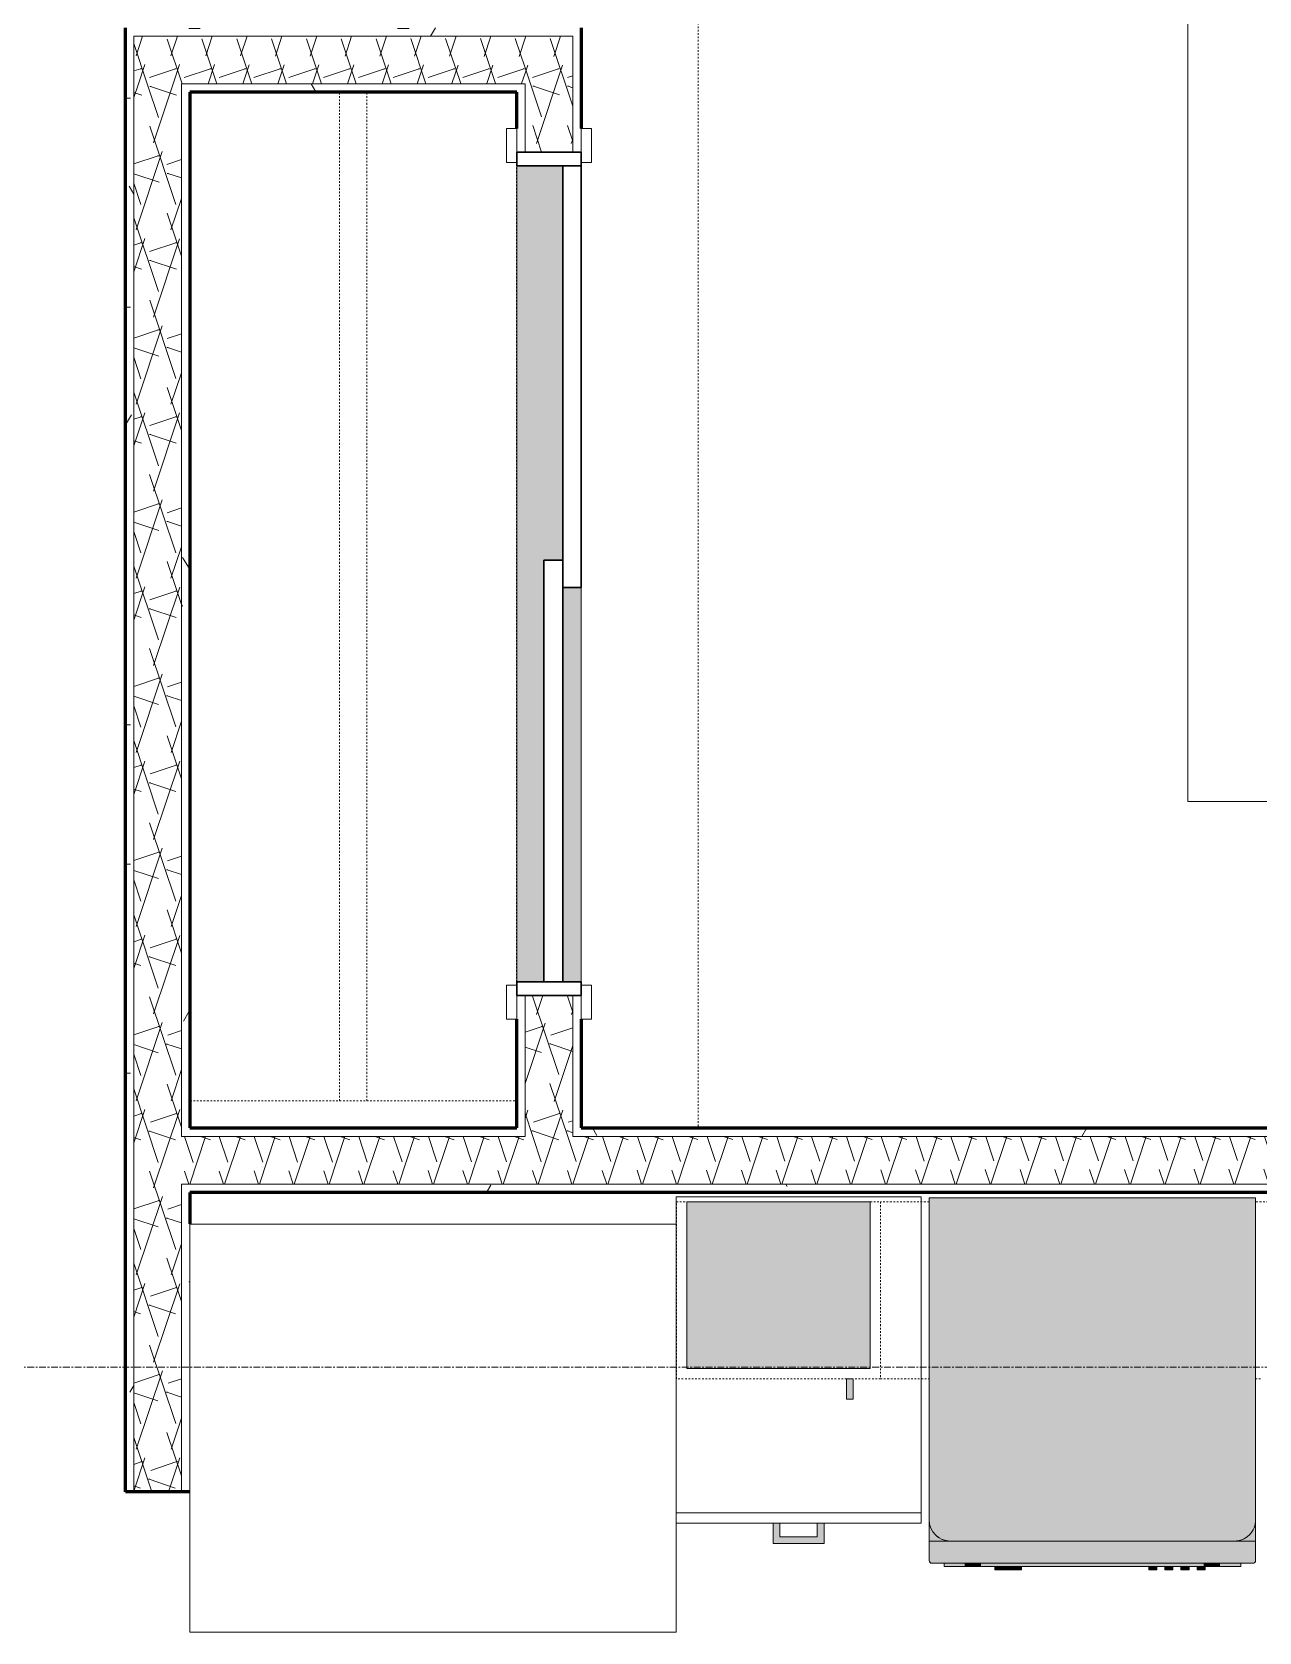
# Model space of a CAD drawing. Header units: inches. Extents: x -4169 to -1846, y 9706 to 12377.
# Drawn here: x -3104 to -3013.8, y 10147.7 to 10265.4 of the extents above; entities that cross this region are included whole.
import ezdxf

# ---------------------------------------------------------------- set-up
doc = ezdxf.new("R2010")
doc.units = ezdxf.units.IN
doc.header["$MEASUREMENT"] = 0
doc.linetypes.add('Dash', pattern=[0.25, 0.125, -0.125])
doc.linetypes.add('Grid Line 1_2_', pattern=[0.875, 0.5, -0.125, 0.125, -0.125])
for name, color, linetype, lineweight in [('0-1', 7, 'Continuous', 5), ('0-2', 50, 'Continuous', 18), ('A-DOOR-1', 250, 'Continuous', 9), ('A-DOOR-2', 90, 'Continuous', 30), ('A-DOOR-FRAM-1', 90, 'Continuous', 30), ('A-WALL-1', 8, 'Continuous', 5), ('A-WALL-4', 10, 'Continuous', 60), ('A-WALL-5', 50, 'Continuous', 18), ('A-WALL-PATT-1', 250, 'Continuous', 9), ('A-WALL-PATT-2', 253, 'Continuous', 9), ('I-FURN-1', 250, 'Continuous', 9), ('I-FURN-HDLN-1', 250, 'Dash', 9), ('Q-CASE-1', 9, 'Continuous', 9), ('Q-CASE-3', 250, 'Continuous', 9), ('Q-CASE-4', 250, 'Dash', 9), ('Q-CASE-5', 254, 'Continuous', 9), ('Q-CASE-HDLN-1', 250, 'Dash', 9), ('Q-SPCQ-1', 250, 'Continuous', 9), ('Q-SPCQ-2', 55, 'Continuous', 9), ('S-GRID-1', 1, 'Grid Line 1_2_', 9)]:
    doc.layers.add(name, color=color, linetype=linetype, lineweight=lineweight)
pattern_1 = [(161.57, (0.32, 0.32), (-2.560496185, -0.000537386), [0, -18.214, 2.022, 0]), (18.43, (-0.32, 0.32), (-2.560496185, 0.000537386), [0, -18.214, 2.022, 0]), (108.43, (0.32, 0.32), (1.27922091, -6.400876726), [6.07, -14.166]), (71.57, (-0.32, 0.32), (1.27922091, 6.400876726), [6.07, -14.166])]
pattern_2 = [(0, (0, 0), (20.48, 5.12), [0.845, -14.515, 0.845, -14.515, -81.92]), (0, (0, 0), (20.48, 5.12), [-30.72, 0.845, -29.875, 0.845, -14.515, -35.84]), (0, (0, 0), (20.48, 5.12), [-76.8, 0.845, -9.395, 0.845, -24.755]), (120, (7.68, 2.56), (-14.67405, 15.1762003), [0.845, -14.515, 0.845, -14.515, -81.92]), (120, (7.68, 2.56), (-14.67405, 15.1762003), [-30.72, 0.845, -29.875, 0.845, -14.515, -35.84]), (120, (7.68, 2.56), (-14.67405, 15.1762003), [-76.8, 0.845, -9.395, 0.845, -24.755]), (240, (10.24, 12.8), (-5.80595, -20.2962003), [0.845, -14.515, 0.845, -14.515, -81.92]), (240, (10.24, 12.8), (-5.80595, -20.2962003), [-30.72, 0.845, -29.875, 0.845, -14.515, -35.84]), (240, (10.24, 12.8), (-5.80595, -20.2962003), [-76.8, 0.845, -9.395, 0.845, -24.755])]

# ---------------------------------------------------------------- blocks, each defined once
blk = doc.blocks.new('SLIDING - FLUSH - 5-0 x 6-8-2636081-ENLARGED RCP - 2ND FLOOR PLAN')
at = {"layer": 'A-DOOR-1'}
for p, q in [((-30.25, 3), (-32.75, 3)), ((-32.75, 3), (-32.75, 2.25)), ((-30.25, 2.25), (-30.25, 3)), ((32.75, 3), (30.25, 3)), ((30.25, 3), (30.25, 2.25)), ((32.75, 2.25), (32.75, 3)), ((-32.75, 2.25), (-30.25, 2.25)), ((30.25, 2.25), (32.75, 2.25)), ((-30.25, -2.5), (-32.75, -2.5)), ((-32.75, -2.5), (-32.75, -3.25)), ((-32.75, -3.25), (-30.25, -3.25)), ((-30.25, -3.25), (-30.25, -2.5)), ((32.75, -2.5), (30.25, -2.5)), ((30.25, -2.5), (30.25, -3.25)), ((30.25, -3.25), (32.75, -3.25)), ((32.75, -3.25), (32.75, -2.5))]:
    blk.add_line(p, q, dxfattribs=at)
at = {"layer": 'A-DOOR-2'}
for p, q in [((1, 2.25), (-30, 2.25)), ((-30, 2.25), (-30, 0.88)), ((1, 0.88), (1, 2.25)), ((-30, 0.88), (1, 0.88)), ((30, 0.88), (-1, 0.88)), ((-1, 0.88), (-1, -0.5)), ((30, -0.5), (30, 0.88)), ((-1, -0.5), (30, -0.5))]:
    blk.add_line(p, q, dxfattribs=at)
at = {"layer": 'A-DOOR-FRAM-1'}
for p, q in [((-30, 2.25), (-31, 2.25)), ((-31, 2.25), (-31, -2.5)), ((-30, -2.5), (-30, 2.25)), ((30, 2.25), (30, -2.5)), ((31, 2.25), (30, 2.25)), ((31, -2.5), (31, 2.25)), ((-31, -2.5), (-30, -2.5)), ((30, -2.5), (31, -2.5))]:
    blk.add_line(p, q, dxfattribs=at)
blk = doc.blocks.new('Refrigerator_-_Side-by-Side_6047 - 36_ X 30_-1372843-ENLARGED RCP - 2ND FLOOR PLAN')
at = {"layer": 'Q-SPCQ-1'}
for p, q in [((-17.88, 15.58), (17.87, 15.58)), ((-17.88, -14.42), (-17.88, 15.58)), ((17.87, 15.58), (17.87, -14.42)), ((17.87, -14.42), (-17.88, -14.42))]:
    blk.add_line(p, q, dxfattribs=at)
blk = doc.blocks.new('Dishwasher_15404 - 34_ counter-547918-ENLARGED RCP - 2ND FLOOR PLAN')
at = {"layer": 'Q-SPCQ-2'}
for points in [[(0, 0), (23.68, 0), (24.08, 0.05), (24.46, 0.21), (24.83, 0.52), (25.04, 0.79), (25.2, 1.17), (25.25, 1.57), (25.25, 22.43), (25.17, 22.9), (24.98, 23.29), (24.74, 23.58), (24.46, 23.79), (24.08, 23.95), (23.68, 24), (0, 24), (0, 3.67)], [(25.25, 0), (26.73, 0.01), (26.82, 0.06), (26.87, 0.2), (26.85, 23.86), (26.82, 23.94), (26.68, 24), (25.25, 24), (25.25, 0.42)], [(27.12, 21.39), (27.12, 22.91), (26.87, 22.91), (26.87, 21.39)], [(26.87, 20.19), (27.12, 20.19), (27.12, 21.39), (26.87, 21.39), (26.87, 20.22)], [(27.12, 3.81), (27.12, 20.19), (26.87, 20.19), (26.87, 3.81)], [(27.12, 19.69), (27.37, 19.69), (27.37, 20.28), (27.12, 20.28), (27.12, 20.19)], [(27.37, 18.51), (27.37, 19.1), (27.12, 19.1), (27.12, 18.51)], [(27.37, 17.33), (27.37, 17.92), (27.12, 17.92), (27.12, 17.33)], [(27.37, 16.15), (27.37, 16.74), (27.12, 16.74), (27.12, 16.15)], [(27.37, 5.81), (27.37, 6.79), (27.12, 6.79), (27.12, 5.81)], [(27.12, 4.82), (27.37, 4.82), (27.37, 5.81), (27.12, 5.81), (27.12, 4.86)], [(26.87, 2.61), (27.12, 2.61), (27.12, 3.81), (26.87, 3.81), (26.87, 2.63)], [(27.12, 1.09), (27.12, 2.61), (26.87, 2.61), (26.87, 1.09)]]:
    blk.add_hatch(color=256, dxfattribs=at).paths.add_polyline_path(points, flags=0)
h = blk.add_hatch(color=256, dxfattribs=at)
h.paths.add_polyline_path([(24.74, 0), (25.25, 0), (25.25, 1.57), (25.2, 1.17), (24.96, 0.67), (24.74, 0.42), (24.46, 0.21), (24.08, 0.05), (23.68, 0), (24.57, 0)], flags=0)
h.paths.add_polyline_path([(25.25, 22.43), (25.25, 24), (23.68, 24), (24.08, 23.95), (24.48, 23.78), (24.83, 23.48), (25.04, 23.21), (25.22, 22.75)], flags=0)
h = blk.add_hatch(color=256, dxfattribs=at)
h.paths.add_polyline_path([(25.07, 0.85), (25.12, 0.95), (25.08, 0.9)], flags=0)
h.paths.add_polyline_path([(25.2, 1.2), (25.22, 1.25), (25.2, 1.23)], flags=0)
h.paths.add_polyline_path([(25, 23.26), (24.96, 23.33), (24.98, 23.29)], flags=0)
at = {"layer": 'Q-SPCQ-1'}
for p, q in [((0, 24), (23.68, 24)), ((0, 0), (0, 24)), ((23.68, 24), (25.25, 24)), ((25.25, 24), (26.68, 24)), ((25.25, 24), (25.25, 22.43)), ((26.87, 23.8), (26.87, 0.2)), ((25.25, 22.43), (25.25, 1.57)), ((26.87, 22.91), (27.12, 22.91)), ((27.12, 21.39), (27.12, 22.91)), ((27.12, 20.19), (27.12, 21.39)), ((27.12, 20.28), (27.37, 20.28)), ((27.12, 3.81), (27.12, 20.19)), ((27.37, 19.69), (27.37, 20.28)), ((27.12, 19.69), (27.37, 19.69)), ((27.12, 19.1), (27.37, 19.1)), ((27.37, 18.51), (27.37, 19.1)), ((27.12, 18.51), (27.37, 18.51)), ((27.12, 17.92), (27.37, 17.92)), ((27.37, 17.33), (27.37, 17.92)), ((27.12, 17.33), (27.37, 17.33)), ((27.12, 16.74), (27.37, 16.74)), ((27.37, 16.15), (27.37, 16.74)), ((27.12, 16.15), (27.37, 16.15)), ((27.12, 6.79), (27.37, 6.79)), ((27.37, 5.81), (27.37, 6.79)), ((27.37, 4.82), (27.12, 4.82)), ((27.37, 4.82), (27.37, 5.81)), ((27.12, 2.61), (27.12, 3.81)), ((27.12, 1.09), (27.12, 2.61)), ((25.25, 1.57), (25.25, 0)), ((23.68, 0), (0, 0)), ((26.87, 1.09), (27.12, 1.09)), ((25.25, 0), (23.68, 0)), ((26.68, 0), (25.25, 0))]:
    blk.add_line(p, q, dxfattribs=at)
for centre, radius, start, end in [((23.68, 22.43), 1.57, 360, 90), ((26.68, 23.8), 0.197, 360, 90), ((23.68, 22.43), 1.57, 32.077, 42.3359), ((23.68, 22.43), 1.57, 17.8182, 27.5266), ((23.68, 22.43), 1.57, 360, 13.6425), ((23.68, 1.57), 1.57, 270, 360), ((23.68, 1.57), 1.57, 346.3575, 360), ((23.68, 1.57), 1.57, 317.6641, 327.923), ((23.68, 1.57), 1.57, 332.4734, 342.1818), ((26.68, 0.2), 0.197, 270, 360), ((26.68, 0.2), 0.197, 285, 345)]:
    blk.add_arc(centre, radius, start, end, dxfattribs=at)
blk = doc.blocks.new('OD_CW_Closet - OD_CW_Closet-2508933-ENLARGED RCP - 2ND FLOOR PLAN')
at = {"layer": 'Q-CASE-HDLN-1'}
for p, q in [((0.74, 24), (0.74, 0)), ((0.74, 13), (74.9, 13)), ((0.74, 11), (74.9, 11)), ((0.74, 0), (6.74, 0)), ((9.24, 0), (69.74, 0)), ((72.24, 0), (74.9, 0))]:
    blk.add_line(p, q, dxfattribs=at)
blk = doc.blocks.new('Bed-Standard - Queen 60_ x 79_-1242961-ENLARGED RCP - 2ND FLOOR PLAN')
at = {"layer": 'I-FURN-1'}
for p, q in [((40.69, 37.7), (-19.31, 37.7)), ((-19.31, 37.7), (-19.31, -41.3)), ((40.69, -41.3), (40.69, 37.7)), ((-16.31, 35.7), (-16.31, 23.7)), ((-16.31, 35.7), (37.69, 35.7)), ((37.69, 35.7), (37.69, 23.7)), ((40.69, 23.7), (-19.31, 17.13)), ((-16.31, 23.7), (37.69, 23.7)), ((-19.31, -41.3), (40.69, -41.3))]:
    blk.add_line(p, q, dxfattribs=at)
at = {"layer": 'I-FURN-HDLN-1'}
for p, q in [((-55.31, 37.7), (-55.31, -77.3)), ((64.69, -77.3), (64.69, 37.7)), ((-55.31, -77.3), (64.69, -77.3))]:
    blk.add_line(p, q, dxfattribs=at)
blk = doc.blocks.new('Base Cabinet 3 Drawer 230 - Base Cabinet 3 Drawer 230 18_-2554959-ENLARGED RCP - 2ND FLOOR PLAN')
at = {"layer": 'Q-CASE-5'}
blk.add_hatch(color=256, dxfattribs=at).paths.add_polyline_path([(-1.14, -24), (-1.14, -25.5), (2.61, -25.5), (2.61, -24), (2.11, -24), (2.11, -25), (-0.64, -25), (-0.64, -24)], flags=0)
at = {"layer": 'Q-CASE-3'}
for p, q in [((-8.26, -23.25), (-8.26, 0)), ((-8.26, 0), (9.74, 0)), ((9.74, 0), (9.74, -23.25)), ((-8.26, -23.25), (-8.26, -24)), ((9.74, -23.25), (-8.26, -23.25)), ((9.74, -24), (9.74, -23.25)), ((-8.26, -24), (9.74, -24)), ((-0.64, -24), (-1.14, -24)), ((-1.14, -25.5), (-1.14, -24)), ((-0.64, -25), (-0.64, -24)), ((2.11, -25), (2.11, -24)), ((2.11, -24), (2.61, -24)), ((2.61, -24), (2.61, -25.5)), ((2.61, -25.5), (-1.14, -25.5)), ((-0.64, -25), (2.11, -25))]:
    blk.add_line(p, q, dxfattribs=at)
blk = doc.blocks.new('300 Series Wall Hung Cabinet_302 - 30_ X 24_-V22-ENLARGED RCP - 2ND FLOOR PLAN')
at = {"layer": 'Q-CASE-4'}
for p, q in [((-11.43, -0.19), (-15, -0.19)), ((-15, -0.19), (-15, -13.19)), ((15, -0.19), (12.57, -0.19)), ((15, -4.87), (15, -0.19)), ((-15, -13.19), (-11.43, -13.19)), ((12.57, -13.19), (13.07, -13.19))]:
    blk.add_line(p, q, dxfattribs=at)
blk = doc.blocks.new('300 Series Wall Hung Cabinet_301 - 15_ x 24_-V51-ENLARGED RCP - 2ND FLOOR PLAN')
at = {"layer": 'Q-CASE-1'}
for points in [[(-5.5, 14.69), (-5.5, 13.19), (-5.01, 13.19), (-5.01, 14.69)], [(6.75, 12.44), (-6.75, 12.44), (-6.75, 0.19), (6.75, 0.19), (6.75, 10.83)]]:
    blk.add_hatch(color=256, dxfattribs=at).paths.add_polyline_path(points, flags=0)
at = {"layer": 'Q-CASE-3'}
for p, q in [((-5.01, 14.69), (-5.5, 14.69)), ((-5.5, 14.69), (-5.5, 13.19)), ((-5.01, 13.19), (-5.01, 14.69)), ((-5.5, 13.19), (-5.01, 13.19)), ((-6.75, 0.19), (-6.75, 12.44)), ((-6.75, 12.44), (6.75, 12.44)), ((6.75, 12.44), (6.75, 0.19)), ((6.75, 0.19), (-6.75, 0.19))]:
    blk.add_line(p, q, dxfattribs=at)
at = {"layer": 'Q-CASE-4'}
for p, q in [((-7.5, 0.19), (-7.5, 13.19)), ((-7.5, 13.19), (7.5, 13.19)), ((7.5, 13.19), (7.5, 0.19)), ((7.5, 0.19), (-7.5, 0.19))]:
    blk.add_line(p, q, dxfattribs=at)
blk = doc.blocks.new('CTR - 1st Phase - Unit Layouts_rvt-1-ENLARGED RCP - 2ND FLOOR PLAN')
at = {"layer": 'A-WALL-1'}
h = blk.add_hatch(color=256, dxfattribs=at)
h.paths.add_polyline_path([(-3064.98, 10195.52), (-3063.6, 10195.52), (-3063.6, 10224.52), (-3064.98, 10224.52)], flags=0)
h.paths.add_polyline_path([(-3066.35, 10195.52), (-3066.35, 10226.52), (-3064.98, 10226.52), (-3064.98, 10255.52), (-3068.35, 10255.52), (-3068.35, 10195.52), (-3067.73, 10195.52)], flags=0)
at = {"layer": 'A-WALL-PATT-1'}
h = blk.add_hatch(dxfattribs=at)
h.set_pattern_fill('FP_1', color=256, style=0, pattern_type=2)
h.set_pattern_definition(pattern_2)
h.paths.add_polyline_path([(-3067.43, 10265.05), (-3064.23, 10265.05), (-3064.23, 10265.68), (-3097.12, 10265.68), (-3097.12, 10265.05), (-3067.73, 10265.05)], flags=0)
h = blk.add_hatch(dxfattribs=at)
h.set_pattern_fill('FP_1', color=256, style=0, pattern_type=2)
h.set_pattern_definition(pattern_2)
h.paths.add_polyline_path([(-3097.12, 10158.02), (-3096.5, 10158.02), (-3096.5, 10265.05), (-3097.12, 10265.04), (-3097.12, 10180.65)], flags=0)
h = blk.add_hatch(dxfattribs=at)
h.set_pattern_fill('FP_1', color=256, style=0, pattern_type=2)
h.set_pattern_definition(pattern_2)
h.paths.add_polyline_path([(-3092.37, 10260.93), (-3068.35, 10260.93), (-3068.35, 10261.55), (-3093, 10261.55), (-3093, 10260.93), (-3092.76, 10260.93)], flags=0)
h = blk.add_hatch(dxfattribs=at)
h.set_pattern_fill('FP_1', color=256, style=0, pattern_type=2)
h.set_pattern_definition(pattern_2)
h.paths.add_polyline_path([(-3093, 10158.02), (-3092.37, 10158.02), (-3092.37, 10180.65), (-3093, 10180.65), (-3093, 10180.03)], flags=0)
h.paths.add_polyline_path([(-3092.37, 10184.15), (-3092.37, 10260.93), (-3093, 10260.93), (-3093, 10184.15)], flags=0)
h = blk.add_hatch(dxfattribs=at)
h.set_pattern_fill('FP_1', color=256, style=0, pattern_type=2)
h.set_pattern_definition(pattern_2)
h.paths.add_polyline_path([(-2940, 10184.15), (-2939.77, 10184.17), (-2939.77, 10184.78), (-3064.23, 10184.78), (-3064.23, 10184.15), (-2957.69, 10184.15)], flags=0)
h.paths.add_polyline_path([(-3067.95, 10184.15), (-3067.73, 10184.15), (-3067.73, 10184.78), (-3092.37, 10184.78), (-3092.37, 10184.15)], flags=0)
h = blk.add_hatch(dxfattribs=at)
h.set_pattern_fill('FP_1', color=256, style=0, pattern_type=2)
h.set_pattern_definition(pattern_2)
h.paths.add_polyline_path([(-2939.77, 10180.03), (-2939.77, 10180.65), (-3092.37, 10180.65), (-3092.37, 10180.03), (-2951.52, 10180.03)], flags=0)
at = {"layer": 'A-WALL-PATT-2'}
h = blk.add_hatch(dxfattribs=at)
h.set_pattern_fill('FP_2', color=256, style=0, pattern_type=2)
h.set_pattern_definition(pattern_1)
h.paths.add_polyline_path([(-3096.5, 10261.55), (-3067.73, 10261.57), (-3067.73, 10265.05), (-3096.5, 10265.05)], flags=0)
h = blk.add_hatch(dxfattribs=at)
h.set_pattern_fill('FP_2', color=256, style=0, pattern_type=2)
h.set_pattern_definition(pattern_1)
h.paths.add_polyline_path([(-3064.23, 10184.15), (-3064.23, 10194.52), (-3067.73, 10194.52), (-3067.73, 10184.15)], flags=0)
h.paths.add_polyline_path([(-3064.23, 10256.52), (-3064.23, 10265.05), (-3067.73, 10265.05), (-3067.73, 10256.52)], flags=0)
h = blk.add_hatch(dxfattribs=at)
h.set_pattern_fill('FP_2', color=256, style=0, pattern_type=2)
h.set_pattern_definition(pattern_1)
h.paths.add_polyline_path([(-3096.5, 10158.02), (-3093, 10158.02), (-3093, 10261.55), (-3096.5, 10261.55), (-3096.5, 10188.8)], flags=0)
h = blk.add_hatch(dxfattribs=at)
h.set_pattern_fill('FP_2', color=256, style=0, pattern_type=2)
h.set_pattern_definition(pattern_1)
h.paths.add_polyline_path([(-2991.46, 10180.65), (-2938.52, 10180.65), (-2938.52, 10184.15), (-3093, 10184.15), (-3093, 10180.65), (-3008.34, 10180.65)], flags=0)
at = {"layer": 'A-WALL-4'}
for p, q in [((-3097.12, 10265.05), (-3097.12, 10265.68)), ((-3097.12, 10260.93), (-3097.12, 10265.05)), ((-3063.6, 10265.68), (-3063.6, 10258.27)), ((-3097.12, 10158.02), (-3097.12, 10260.93)), ((-3092.37, 10260.93), (-3092.37, 10184.78)), ((-3068.35, 10260.93), (-3092.37, 10260.93)), ((-3068.35, 10258.27), (-3068.35, 10260.93)), ((-3068.35, 10184.78), (-3068.35, 10192.77)), ((-3063.6, 10192.77), (-3063.6, 10184.78)), ((-3092.37, 10184.78), (-3068.35, 10184.78)), ((-3063.6, 10184.78), (-2937.27, 10184.78)), ((-2937.27, 10180.03), (-3092.37, 10180.03)), ((-3092.37, 10180.03), (-3092.37, 10177.72)), ((-3092.37, 10158.02), (-3097.12, 10158.02))]:
    blk.add_line(p, q, dxfattribs=at)
at = {"layer": 'A-WALL-5'}
for p, q in [((-3096.5, 10265.05), (-3096.5, 10261.55)), ((-3068.35, 10265.05), (-3096.5, 10265.05)), ((-3067.73, 10265.05), (-3068.35, 10265.05)), ((-3064.23, 10265.05), (-3067.73, 10265.05)), ((-3064.23, 10265.05), (-3064.23, 10256.52)), ((-3096.5, 10261.55), (-3096.5, 10260.93)), ((-3093, 10261.55), (-3093, 10260.93)), ((-3068.35, 10261.55), (-3093, 10261.55)), ((-3067.73, 10261.55), (-3068.35, 10261.55)), ((-3067.73, 10261.55), (-3067.73, 10256.52)), ((-3096.5, 10158.02), (-3096.5, 10260.93)), ((-3093, 10184.15), (-3093, 10260.93)), ((-3068.35, 10255.52), (-3068.35, 10195.52)), ((-3063.6, 10195.52), (-3063.6, 10224.52)), ((-3067.73, 10194.52), (-3067.73, 10184.78)), ((-3064.23, 10194.52), (-3064.23, 10184.78)), ((-3092.37, 10184.15), (-3093, 10184.15)), ((-3067.73, 10184.15), (-3092.37, 10184.15)), ((-3067.73, 10184.78), (-3067.73, 10184.15)), ((-3064.23, 10184.78), (-3064.23, 10184.15)), ((-2937.27, 10184.15), (-3064.23, 10184.15)), ((-3092.37, 10180.65), (-3093, 10180.65)), ((-3093, 10158.02), (-3093, 10180.65)), ((-2937.27, 10180.65), (-3092.37, 10180.65))]:
    blk.add_line(p, q, dxfattribs=at)
at = {"layer": '0-2'}
for name, p, rotation in [('Bed-Standard - Queen 60_ x 79_-1242961-ENLARGED RCP - 2ND FLOOR PLAN', (-2977.7, 10249.47), 269.9999999999927), ('OD_CW_Closet - OD_CW_Closet-2508933-ENLARGED RCP - 2ND FLOOR PLAN', (-3068.37, 10186.03), 89.99999999996041), ('SLIDING - FLUSH - 5-0 x 6-8-2636081-ENLARGED RCP - 2ND FLOOR PLAN', (-3065.85, 10225.52), 270.0000000000003), ('300 Series Wall Hung Cabinet_301 - 15_ x 24_-V51-ENLARGED RCP - 2ND FLOOR PLAN', (-3049.1, 10179.53), 180), ('Dishwasher_15404 - 34_ counter-547918-ENLARGED RCP - 2ND FLOOR PLAN', (-3038.02, 10179.65), 270.0000000000115), ('Refrigerator_-_Side-by-Side_6047 - 36_ X 30_-1372843-ENLARGED RCP - 2ND FLOOR PLAN', (-3074.5, 10163.29), 180)]:
    blk.add_blockref(name, p, dxfattribs=dict(at, rotation=rotation))
for name, p in [('Base Cabinet 3 Drawer 230 - Base Cabinet 3 Drawer 230 18_-2554959-ENLARGED RCP - 2ND FLOOR PLAN', (-3048.36, 10179.72)), ('300 Series Wall Hung Cabinet_302 - 30_ X 24_-V22-ENLARGED RCP - 2ND FLOOR PLAN', (-3026.6, 10179.53))]:
    blk.add_blockref(name, p, dxfattribs=at)
blk = doc.blocks.new('CTR - 1st Phase - Shell_rvt-1-ENLARGED RCP - 2ND FLOOR PLAN')
at = {"layer": 'S-GRID-1'}
blk.add_line((-1846.46, 10167.19), (-4136.46, 10167.19), dxfattribs=at)

msp = doc.modelspace()

# ---------------------------------------------------------------- block references
at = {"layer": '0-1'}
for name in ['CTR - 1st Phase - Shell_rvt-1-ENLARGED RCP - 2ND FLOOR PLAN', 'CTR - 1st Phase - Unit Layouts_rvt-1-ENLARGED RCP - 2ND FLOOR PLAN']:
    msp.add_blockref(name, (0, 0), dxfattribs=at)

doc.saveas('drawing.dxf')
